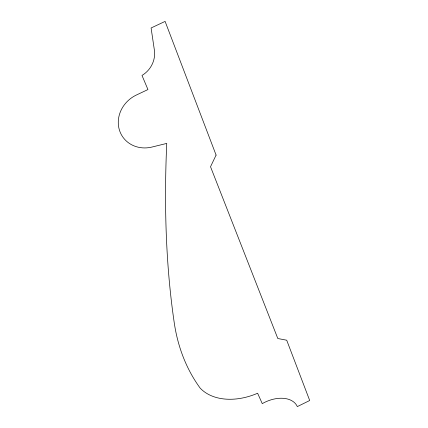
<?xml version="1.0" encoding="UTF-8"?>
<svg xmlns="http://www.w3.org/2000/svg" width="428" height="428" viewBox="0 0 428 428"><rect width="100%" height="100%" fill="white"/><g stroke="black" fill="none" stroke-linecap="round" stroke-linejoin="round"><path stroke-width="0.64" d="M216.092 155.086L210.523 166.738L277.809 338.516L286.707 340.212L309.701 400.506L297.316 406.6A28.189 18.211 -27.8 0 0 262.262 403.625L257.619 393.241A55.688 39.066 -28.1 0 1 200.111 388.046A285.187 193.74 -41.6 0 1 174.073 321.578A2296.439 783.384 -55.8 0 1 166.743 143.412L152.55 146.906A29.864 27.114 -34.2 0 1 119.31 129.732A29.864 27.114 -34.2 0 1 137.222 94.625L147.949 89.554L141.989 75.435A24.77 23.561 -49 0 0 154.545 51.232L151.095 27.98L165.101 21.4L216.092 155.086"/></g></svg>
